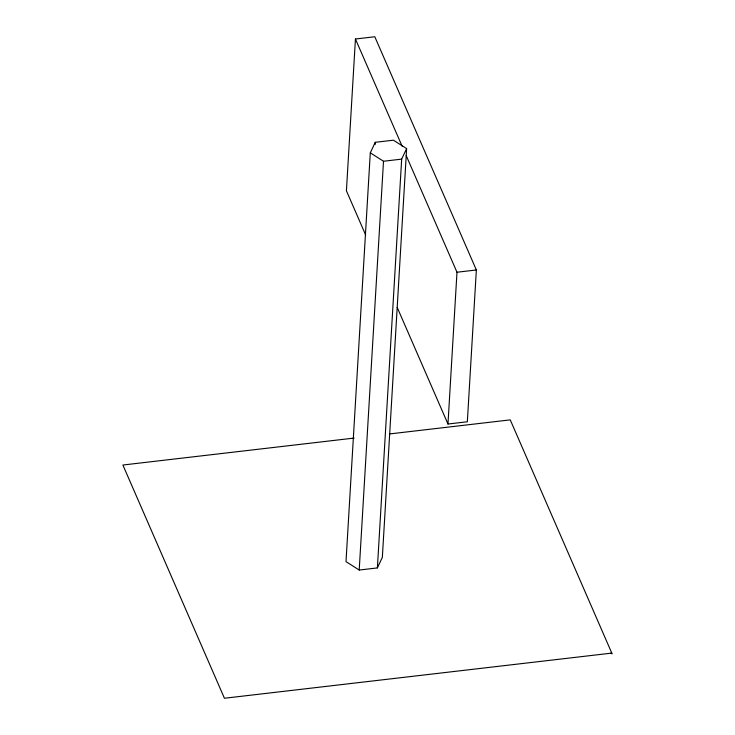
<?xml version="1.0" encoding="UTF-8"?>
<svg xmlns="http://www.w3.org/2000/svg" width="735" height="735" viewBox="0 0 735 735"><rect width="100%" height="100%" fill="white"/><g stroke="black" fill="none" stroke-linecap="round" stroke-linejoin="round"><path stroke-width="1.1" d="M397.194 307.414L447.973 424.021L467.341 421.771L476.353 269.975L374.804 36.75L355.437 39.01L346.415 190.797L365.635 234.915M370.293 152.834L346.001 561.623L359.213 570.038L377.386 567.925L382.347 557.387L406.63 148.599L393.418 140.183L375.254 142.305L370.293 152.834L383.505 161.25L401.668 159.127L406.63 148.599M375.116 144.593L375.254 142.305M359.213 570.038L383.505 161.25M377.386 567.925L401.668 159.127M447.973 424.021L456.986 272.235L406.216 155.618M456.986 272.235L476.353 269.975M354.16 438.069L122.883 465.025L224.432 698.25L611.796 653.103M389.476 433.953L510.246 419.869L612.117 653.828L610.592 653.24M355.437 39.01L402.1 146.164"/></g></svg>
